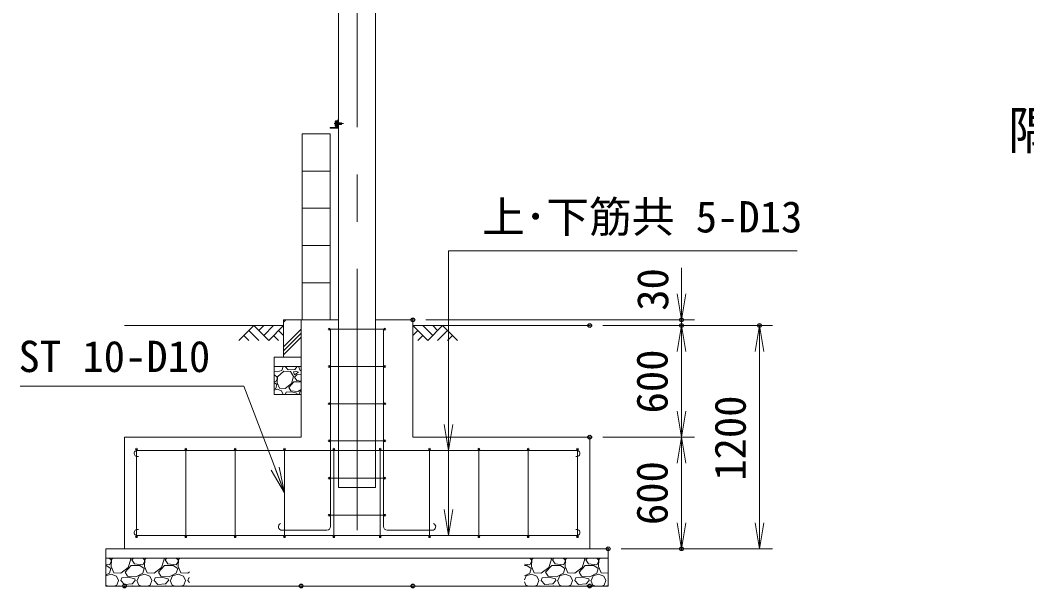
# Model space of a CAD drawing. Units: millimetres at full size. Extents: x -14700 to 14700, y -10395 to 10395.
# Drawn here: x -1340 to 4070, y -6322 to -3271 of the extents above; entities that cross this region are included whole.
import ezdxf
from ezdxf.enums import TextEntityAlignment as Align

# ---------------------------------------------------------------- set-up
doc = ezdxf.new("R2010")
doc.units = ezdxf.units.MM
doc.header["$LTSCALE"] = 40
doc.header["$PDMODE"] = 32
doc.header["$PDSIZE"] = 20
doc.linetypes.add('USER1', pattern=[50.8, 31.75, -6.35, 6.35, -6.35])
for name, color, linetype, lineweight in [('0-0_D-TTL-TXT', 7, 'Continuous', 13), ('0-1_D-STR-DIM', 7, 'Continuous', 13), ('0-2_0', 7, 'Continuous', 18), ('0-4_D-STR3', 3, 'Continuous', 13), ('0-5_D-BGD', 7, 'Continuous', 18), ('0-6_D-STR4', 7, 'Continuous', 18), ('0-7_D-DCR-HCH', 7, 'Continuous', 13), ('0-8_D-STR-TXT', 7, 'Continuous', 13), ('0-9_D-STR1', 1, 'Continuous', 18), ('0-A_D-BMK', 2, 'USER1', 13)]:
    doc.layers.add(name, color=color, linetype=linetype, lineweight=lineweight)
doc.layers.add('0-3_Defpoints', color=253, linetype='Continuous')
doc.styles.add('ＭＳ ゴシック', font='')
doc.styles.get('ＭＳ ゴシック').set_extended_font_data('MS Gothic')

# ---------------------------------------------------------------- blocks, each defined once
blk = doc.blocks.new('_Open')
at = {"layer": '0-2_0'}
blk.add_line((-40, 6.67), (0, 0), dxfattribs=at)
blk.add_lwpolyline([(-40, -6.67), (0, 0), (-40, 0)], dxfattribs=at)

msp = doc.modelspace()

# ---------------------------------------------------------------- linework, layer by layer
at = {"layer": '0-1_D-STR-DIM'}
for p, q in [((2213.51, -4742.36), (2213.51, -4602.36)), ((840.52, -4882.36), (2283.51, -4882.36)), ((1790.52, -4912.36), (2283.51, -4912.36)), ((1790.52, -4912.36), (2283.51, -4912.36)), ((1790.52, -4912.36), (2703.51, -4912.36)), ((2213.51, -4912.36), (2213.51, -4882.36)), ((2213.51, -5512.36), (2213.51, -4912.36)), ((2633.51, -6112.36), (2633.51, -4912.36)), ((2213.51, -5052.36), (2213.51, -5192.36)), ((1790.52, -5512.36), (2283.51, -5512.36)), ((1790.52, -5512.36), (2283.51, -5512.36)), ((2213.51, -5512.36), (2213.51, -6112.36)), ((1890.52, -6112.36), (2283.51, -6112.36)), ((1890.52, -6112.36), (2703.51, -6112.36))]:
    msp.add_line(p, q, dxfattribs=at)
at = {"layer": '0-2_0'}
for p, q in [((175.52, -4882.26), (175.52, -3882.26)), ((325.52, -4882.26), (325.52, -3882.26))]:
    msp.add_line(p, q, dxfattribs=at)
at = {"layer": '0-3_Defpoints'}
for p in [(770.52, -4882.36), (1720.52, -4912.36), (2213.51, -4882.36), (2213.51, -4912.36), (2633.51, -4912.36), (1720.52, -5512.36), (1820.52, -6112.36), (2213.51, -6112.36), (-779.48, -6312.36), (170.52, -6312.36), (770.52, -6312.36), (1720.52, -6312.36)]:
    msp.add_point(p, dxfattribs=at)
at = {"layer": '0-4_D-STR3'}
for p, q in [((353.52, -3815.31), (353.52, -3838.71)), ((355.82, -3815.31), (355.82, -3838.71)), ((366.52, -3812.01), (356.82, -3812.01)), ((366.52, -3814.31), (356.82, -3814.31)), ((366.52, -3839.71), (356.82, -3839.71)), ((359.52, -3819.01), (360.42, -3817.45)), ((359.52, -3819.01), (359.52, -3835.51)), ((359.52, -3835.51), (360.42, -3837.08)), ((360.42, -3817.45), (366.52, -3817.45)), ((360.42, -3822.35), (366.52, -3822.35)), ((360.42, -3832.17), (366.52, -3832.17)), ((360.42, -3837.08), (366.52, -3837.08)), ((366.52, -3812.01), (366.52, -3814.31)), ((366.52, -3817.45), (366.52, -3837.08)), ((366.52, -3839.71), (366.52, -3842.01)), ((370.52, -3822.26), (385.02, -3822.26)), ((370.52, -3823.16), (385.92, -3823.16)), ((370.52, -3831.36), (385.92, -3831.36)), ((370.52, -3832.26), (385.02, -3832.26)), ((385.02, -3822.26), (386.52, -3823.76)), ((386.52, -3823.76), (386.52, -3830.76)), ((366.52, -3842.01), (356.82, -3842.01)), ((620.52, -4932.36), (320.52, -4932.36)), ((328.52, -5992.69), (328.52, -4932.36)), ((470.52, -4932.36), (470.52, -6012.69)), ((612.52, -5992.69), (612.52, -4932.36)), ((620.52, -5132.36), (320.52, -5132.36)), ((620.52, -5332.36), (320.52, -5332.36)), ((620.52, -5532.36), (320.52, -5532.36)), ((-714.48, -6047.36), (-714.48, -5577.36)), ((-714.48, -5583.86), (1655.52, -5583.86)), ((-449.48, -6047.36), (-449.48, -5577.36)), ((-184.48, -6047.36), (-184.48, -5577.36)), ((80.52, -6047.36), (80.52, -5577.36)), ((345.52, -6047.36), (345.52, -5577.36)), ((595.52, -6047.36), (595.52, -5577.36)), ((860.52, -6047.36), (860.52, -5577.36)), ((1125.52, -6047.36), (1125.52, -5577.36)), ((1390.52, -6047.36), (1390.52, -5577.36)), ((1655.52, -6047.36), (1655.52, -5577.36)), ((620.52, -5732.36), (320.52, -5732.36)), ((620.52, -5932.36), (320.52, -5932.36)), ((-714.48, -6040.86), (1655.52, -6040.86)), ((308.52, -6012.69), (65.51, -6012.69)), ((632.52, -6012.69), (875.53, -6012.69))]:
    msp.add_line(p, q, dxfattribs=at)
msp.add_lwpolyline([(385.02, -3822.26), (385.02, -3832.26), (386.52, -3830.76)], dxfattribs=at)
for centre in [(320.52, -4932.36), (620.52, -4932.36), (320.52, -5132.36), (620.52, -5132.36), (320.52, -5332.36), (620.52, -5332.36), (320.52, -5532.36), (620.52, -5532.36), (-714.48, -5577.36), (-449.48, -5577.36), (-184.48, -5577.36), (80.52, -5577.36), (345.52, -5577.36), (595.52, -5577.36), (860.52, -5577.36), (1125.52, -5577.36), (1390.52, -5577.36), (1655.52, -5577.36), (320.52, -5732.36), (620.52, -5732.36), (320.52, -5932.36), (620.52, -5932.36), (-714.48, -6047.36), (-449.48, -6047.36), (-184.48, -6047.36), (80.52, -6047.36), (345.52, -6047.36), (595.52, -6047.36), (860.52, -6047.36), (1125.52, -6047.36), (1390.52, -6047.36), (1655.52, -6047.36)]:
    msp.add_circle(centre, 5, dxfattribs=at)
for centre, radius, start, end in [((356.82, -3815.31), 3.3, 90, 180), ((356.82, -3838.71), 3.3, 180, 270), ((356.82, -3815.31), 1, 90, 180), ((356.82, -3838.71), 1, 180, 270), ((364.01, -3819.9), 4.34, 145.61575, 214.38425), ((375.9, -3827.26), 16.24, 162.41205, 197.58795), ((364.01, -3834.62), 4.34, 145.61575, 214.38425), ((-710.26, -5599.85), 16.55, 104.8143, 289.60849), ((1651.29, -5599.85), 16.55, 250.39151, 75.1857), ((66.33, -5994.03), 18.68, 111.66589, 272.52545), ((308.52, -5992.69), 20, 270, 0), ((632.52, -5992.69), 20, 180, 270), ((874.7, -5994.03), 18.68, 267.47455, 68.33411), ((-710.26, -6024.86), 16.55, 70.39151, 255.1857), ((1651.29, -6024.86), 16.55, 284.8143, 109.60849)]:
    msp.add_arc(centre, radius, start, end, dxfattribs=at)
at = {"layer": '0-5_D-BGD'}
for p, q in [((175.52, -3882.26), (325.52, -3882.26)), ((175.52, -4082.26), (325.52, -4082.26)), ((175.52, -4282.26), (325.52, -4282.26)), ((175.52, -4482.26), (325.52, -4482.26)), ((175.52, -4682.26), (325.52, -4682.26)), ((75.52, -4912.36), (-779.48, -4912.36)), ((370.52, -4882.26), (75.52, -4882.26)), ((1720.52, -4912.36), (770.52, -4912.36))]:
    msp.add_line(p, q, dxfattribs=at)
at = {"layer": '0-6_D-STR4'}
for p, q in [((75.52, -4882.26), (75.52, -5082.26)), ((170.52, -5512.36), (170.52, -4882.36)), ((770.52, -4882.36), (570.52, -4882.36)), ((770.52, -5512.36), (770.52, -4882.36)), ((170.52, -5082.26), (25.52, -5082.26)), ((25.52, -5082.26), (25.52, -5282.26)), ((170.52, -5132.26), (25.52, -5132.26)), ((170.52, -5282.26), (25.52, -5282.26)), ((170.52, -5512.36), (-779.48, -5512.36)), ((-779.48, -6112.36), (-779.48, -5512.36)), ((770.52, -5512.36), (1720.52, -5512.36)), ((1720.52, -6112.36), (1720.52, -5512.36)), ((1820.52, -6112.36), (-879.48, -6112.36)), ((-879.48, -6112.36), (-879.48, -6312.36)), ((1820.52, -6112.36), (1820.52, -6312.36)), ((1820.52, -6162.36), (-879.48, -6162.36)), ((1820.52, -6312.36), (-879.48, -6312.36))]:
    msp.add_line(p, q, dxfattribs=at)
at = {"layer": '0-7_D-DCR-HCH'}
for p, q in [((-84.12, -4912.36), (-163.94, -4992.17)), ((-84.12, -4912.36), (-4.3, -4992.17)), ((-57.51, -4938.96), (-30.91, -4912.36)), ((-30.91, -4965.57), (22.3, -4912.36)), ((-4.3, -4992.17), (75.52, -4912.36)), ((75.52, -4893.92), (87.17, -4882.26)), ((850.33, -4992.17), (770.52, -4912.36)), ((876.94, -4965.57), (823.73, -4912.36)), ((930.15, -4912.36), (850.33, -4992.17)), ((903.69, -4939.1), (876.94, -4912.36)), ((930.15, -4912.36), (1009.97, -4992.17)), ((-137.33, -4965.57), (-110.6, -4992.17)), ((-110.73, -4938.96), (-57.27, -4992.17)), ((22.3, -4965.57), (49.03, -4992.17)), ((48.91, -4938.96), (75.52, -4965.45)), ((75.52, -5026.5), (170.52, -4931.5)), ((75.52, -5048.59), (170.52, -4953.59)), ((75.52, -5070.69), (170.52, -4975.69)), ((797.12, -4938.96), (770.52, -4965.45)), ((823.73, -4965.57), (797, -4992.17)), ((956.76, -4938.96), (903.3, -4992.17)), ((983.36, -4965.57), (956.64, -4992.17)), ((66.7, -5154.06), (74.2, -5133.06)), ((73.83, -5132.26), (74.2, -5133.06)), ((84.7, -5133.06), (85, -5132.26)), ((101.2, -5151.06), (84.7, -5133.06)), ((149.2, -5133.06), (135.7, -5148.06)), ((149.2, -5133.06), (149.04, -5132.26)), ((156.7, -5133.06), (165.7, -5154.06)), ((158.2, -5133.06), (158.54, -5132.26)), ((25.52, -5156.95), (41.2, -5161.56)), ((29.2, -5179.56), (25.52, -5179.01)), ((41.2, -5190.06), (29.2, -5179.56)), ((41.2, -5161.56), (66.7, -5154.06)), ((42.7, -5188.56), (41.2, -5220.06)), ((41.2, -5199.06), (41.2, -5190.06)), ((77.2, -5157.06), (42.7, -5188.56)), ((113.2, -5160.06), (77.2, -5157.06)), ((135.7, -5148.06), (101.2, -5151.06)), ((129.7, -5187.06), (113.2, -5160.06)), ((117.7, -5224.56), (129.7, -5187.06)), ((138.7, -5157.06), (128.2, -5161.56)), ((128.2, -5161.56), (134.2, -5176.56)), ((134.2, -5176.56), (156.7, -5163.06)), ((149.2, -5175.06), (134.2, -5190.06)), ((134.2, -5190.06), (146.2, -5208.06)), ((156.7, -5163.06), (138.7, -5157.06)), ((170.52, -5178.26), (149.2, -5175.06)), ((165.7, -5154.06), (170.52, -5155.48)), ((25.52, -5211.58), (33.7, -5212.56)), ((25.52, -5219.24), (39.7, -5229.06)), ((33.7, -5212.56), (41.2, -5199.06)), ((39.7, -5229.06), (33.7, -5250.06)), ((41.2, -5220.06), (53.2, -5248.56)), ((84.7, -5250.06), (117.7, -5224.56)), ((104.2, -5245.56), (131.2, -5215.56)), ((114.7, -5263.56), (104.2, -5245.56)), ((146.2, -5208.06), (170.52, -5210.98)), ((33.7, -5250.06), (25.52, -5254.34)), ((25.52, -5259.46), (41.2, -5254.56)), ((41.2, -5254.56), (65.2, -5263.56)), ((53.2, -5248.56), (84.7, -5250.06)), ((65.2, -5263.56), (73.83, -5282.26)), ((85, -5282.26), (89.2, -5271.06)), ((117.7, -5268.06), (89.2, -5271.06)), ((152.2, -5266.56), (114.7, -5263.56)), ((147.7, -5275.56), (117.7, -5268.06)), ((149.04, -5282.26), (147.7, -5275.56)), ((170.52, -5256.96), (152.2, -5266.56)), ((158.54, -5282.26), (167.2, -5262.06)), ((167.2, -5262.06), (170.52, -5261.02)), ((-851.59, -6170.94), (-861.41, -6162.36)), ((-842.36, -6162.36), (-849.79, -6169.14)), ((-745.39, -6167.34), (-748.44, -6162.36)), ((-731.4, -6162.36), (-739.99, -6170.94)), ((-671.59, -6170.94), (-681.41, -6162.36)), ((-662.36, -6162.36), (-669.79, -6169.14)), ((-565.39, -6167.34), (-568.44, -6162.36)), ((-551.4, -6162.36), (-559.99, -6170.94)), ((-491.59, -6170.94), (-501.41, -6162.36)), ((-482.36, -6162.36), (-489.79, -6169.14)), ((1408.41, -6170.94), (1398.59, -6162.36)), ((1417.64, -6162.36), (1410.21, -6169.14)), ((1514.61, -6167.34), (1511.56, -6162.36)), ((1528.6, -6162.36), (1520.01, -6170.94)), ((1588.41, -6170.94), (1578.59, -6162.36)), ((1597.64, -6162.36), (1590.21, -6169.14)), ((1694.61, -6167.34), (1691.56, -6162.36)), ((1708.6, -6162.36), (1700.01, -6170.94)), ((1768.41, -6170.94), (1758.59, -6162.36)), ((1777.64, -6162.36), (1770.21, -6169.14)), ((-879.48, -6195.68), (-860.59, -6197.94)), ((-879.48, -6201.54), (-876.79, -6201.54)), ((-876.79, -6201.54), (-853.39, -6217.74)), ((-860.59, -6197.94), (-851.59, -6181.74)), ((-853.39, -6217.74), (-860.59, -6242.94)), ((-849.79, -6169.14), (-851.59, -6206.94)), ((-851.59, -6181.74), (-851.59, -6170.94)), ((-851.59, -6206.94), (-837.19, -6241.14)), ((-775.99, -6237.54), (-743.59, -6201.54)), ((-759.79, -6212.34), (-745.39, -6167.34)), ((-743.59, -6201.54), (-696.79, -6201.54)), ((-739.99, -6170.94), (-725.59, -6192.54)), ((-725.59, -6192.54), (-680.59, -6197.94)), ((-696.79, -6201.54), (-673.39, -6217.74)), ((-680.59, -6197.94), (-671.59, -6181.74)), ((-673.39, -6217.74), (-680.59, -6242.94)), ((-669.79, -6169.14), (-671.59, -6206.94)), ((-671.59, -6181.74), (-671.59, -6170.94)), ((-671.59, -6206.94), (-657.19, -6241.14)), ((-619.39, -6242.94), (-579.79, -6212.34)), ((-595.99, -6237.54), (-563.59, -6201.54)), ((-579.79, -6212.34), (-565.39, -6167.34)), ((-563.59, -6201.54), (-516.79, -6201.54)), ((-559.99, -6170.94), (-545.59, -6192.54)), ((-545.59, -6192.54), (-500.59, -6197.94)), ((-516.79, -6201.54), (-493.39, -6217.74)), ((-500.59, -6197.94), (-491.59, -6181.74)), ((-493.39, -6217.74), (-500.59, -6242.94)), ((-489.79, -6169.14), (-491.59, -6206.94)), ((-491.59, -6181.74), (-491.59, -6170.94)), ((-491.59, -6206.94), (-477.19, -6241.14)), ((1370.52, -6194.48), (1399.41, -6197.94)), ((1370.52, -6201.54), (1383.21, -6201.54)), ((1383.21, -6201.54), (1406.61, -6217.74)), ((1399.41, -6197.94), (1408.41, -6181.74)), ((1406.61, -6217.74), (1399.41, -6242.94)), ((1410.21, -6169.14), (1408.41, -6206.94)), ((1408.41, -6181.74), (1408.41, -6170.94)), ((1408.41, -6206.94), (1422.81, -6241.14)), ((1484.01, -6237.54), (1516.41, -6201.54)), ((1500.21, -6212.34), (1514.61, -6167.34)), ((1516.41, -6201.54), (1563.21, -6201.54)), ((1520.01, -6170.94), (1534.41, -6192.54)), ((1534.41, -6192.54), (1579.41, -6197.94)), ((1563.21, -6201.54), (1586.61, -6217.74)), ((1579.41, -6197.94), (1588.41, -6181.74)), ((1586.61, -6217.74), (1579.41, -6242.94)), ((1590.21, -6169.14), (1588.41, -6206.94)), ((1588.41, -6181.74), (1588.41, -6170.94)), ((1588.41, -6206.94), (1602.81, -6241.14)), ((1640.61, -6242.94), (1680.21, -6212.34)), ((1664.01, -6237.54), (1696.41, -6201.54)), ((1680.21, -6212.34), (1694.61, -6167.34)), ((1696.41, -6201.54), (1743.21, -6201.54)), ((1700.01, -6170.94), (1714.41, -6192.54)), ((1714.41, -6192.54), (1759.41, -6197.94)), ((1743.21, -6201.54), (1766.61, -6217.74)), ((1759.41, -6197.94), (1768.41, -6181.74)), ((1766.61, -6217.74), (1759.41, -6242.94)), ((1770.21, -6169.14), (1768.41, -6206.94)), ((1768.41, -6181.74), (1768.41, -6170.94)), ((1768.41, -6206.94), (1782.81, -6241.14)), ((-860.59, -6242.94), (-879.48, -6252.84)), ((-879.48, -6257.06), (-851.59, -6248.34)), ((-851.59, -6248.34), (-822.79, -6259.14)), ((-822.79, -6259.14), (-811.99, -6282.54)), ((-799.39, -6282.54), (-793.99, -6268.14)), ((-759.79, -6264.54), (-793.99, -6268.14)), ((-763.39, -6259.14), (-775.99, -6237.54)), ((-718.39, -6262.74), (-763.39, -6259.14)), ((-723.79, -6273.54), (-759.79, -6264.54)), ((-721.99, -6282.54), (-723.79, -6273.54)), ((-680.59, -6242.94), (-718.39, -6262.74)), ((-711.19, -6282.54), (-700.39, -6257.34)), ((-700.39, -6257.34), (-671.59, -6248.34)), ((-671.59, -6248.34), (-642.79, -6259.14)), ((-657.19, -6241.14), (-619.39, -6242.94)), ((-642.79, -6259.14), (-631.99, -6282.54)), ((-619.39, -6282.54), (-613.99, -6268.14)), ((-579.79, -6264.54), (-613.99, -6268.14)), ((-583.39, -6259.14), (-595.99, -6237.54)), ((-538.39, -6262.74), (-583.39, -6259.14)), ((-543.79, -6273.54), (-579.79, -6264.54)), ((-541.99, -6282.54), (-543.79, -6273.54)), ((-500.59, -6242.94), (-538.39, -6262.74)), ((-531.19, -6282.54), (-520.39, -6257.34)), ((-520.39, -6257.34), (-491.59, -6248.34)), ((-491.59, -6248.34), (-462.79, -6259.14)), ((-477.19, -6241.14), (-439.39, -6242.94)), ((-462.79, -6259.14), (-451.99, -6282.54)), ((-439.39, -6242.94), (-429.48, -6235.29)), ((-439.39, -6282.54), (-433.99, -6268.14)), ((-429.48, -6267.67), (-433.99, -6268.14)), ((1399.41, -6242.94), (1370.52, -6258.08)), ((1370.52, -6278.56), (1379.61, -6257.34)), ((1379.61, -6257.34), (1408.41, -6248.34)), ((1408.41, -6248.34), (1437.21, -6259.14)), ((1437.21, -6259.14), (1448.01, -6282.54)), ((1460.61, -6282.54), (1466.01, -6268.14)), ((1500.21, -6264.54), (1466.01, -6268.14)), ((1496.61, -6259.14), (1484.01, -6237.54)), ((1541.61, -6262.74), (1496.61, -6259.14)), ((1536.21, -6273.54), (1500.21, -6264.54)), ((1538.01, -6282.54), (1536.21, -6273.54)), ((1579.41, -6242.94), (1541.61, -6262.74)), ((1548.81, -6282.54), (1559.61, -6257.34)), ((1559.61, -6257.34), (1588.41, -6248.34)), ((1588.41, -6248.34), (1617.21, -6259.14)), ((1602.81, -6241.14), (1640.61, -6242.94)), ((1617.21, -6259.14), (1628.01, -6282.54)), ((1640.61, -6282.54), (1646.01, -6268.14)), ((1680.21, -6264.54), (1646.01, -6268.14)), ((1676.61, -6259.14), (1664.01, -6237.54)), ((1721.61, -6262.74), (1676.61, -6259.14)), ((1716.21, -6273.54), (1680.21, -6264.54)), ((1718.01, -6282.54), (1716.21, -6273.54)), ((1759.41, -6242.94), (1721.61, -6262.74)), ((1728.81, -6282.54), (1739.61, -6257.34)), ((1739.61, -6257.34), (1768.41, -6248.34)), ((1768.41, -6248.34), (1797.21, -6259.14)), ((1782.81, -6241.14), (1820.52, -6242.94)), ((1797.21, -6259.14), (1808.01, -6282.54)), ((-879.48, -6308.54), (-866.51, -6312.36)), ((-836.68, -6312.36), (-820.99, -6307.74)), ((-820.99, -6307.74), (-811.99, -6282.54)), ((-808.39, -6311.34), (-809.5, -6312.36)), ((-796.23, -6312.36), (-808.39, -6311.34)), ((-779.59, -6304.14), (-799.39, -6282.54)), ((-738.19, -6300.54), (-779.59, -6304.14)), ((-721.99, -6282.54), (-738.19, -6300.54)), ((-734.59, -6311.34), (-736.96, -6312.36)), ((-731.55, -6312.36), (-734.59, -6311.34)), ((-712.99, -6282.54), (-702.19, -6307.74)), ((-702.19, -6307.74), (-686.51, -6312.36)), ((-656.68, -6312.36), (-640.99, -6307.74)), ((-640.99, -6307.74), (-631.99, -6282.54)), ((-628.39, -6311.34), (-629.5, -6312.36)), ((-616.23, -6312.36), (-628.39, -6311.34)), ((-599.59, -6304.14), (-619.39, -6282.54)), ((-558.19, -6300.54), (-599.59, -6304.14)), ((-541.99, -6282.54), (-558.19, -6300.54)), ((-554.59, -6311.34), (-556.96, -6312.36)), ((-551.55, -6312.36), (-554.59, -6311.34)), ((-532.99, -6282.54), (-522.19, -6307.74)), ((-522.19, -6307.74), (-506.51, -6312.36)), ((-476.68, -6312.36), (-460.99, -6307.74)), ((-460.99, -6307.74), (-451.99, -6282.54)), ((-448.39, -6311.34), (-449.5, -6312.36)), ((-436.23, -6312.36), (-448.39, -6311.34)), ((-429.48, -6293.35), (-439.39, -6282.54)), ((1370.52, -6290.73), (1377.81, -6307.74)), ((1377.81, -6307.74), (1393.49, -6312.36)), ((1423.32, -6312.36), (1439.01, -6307.74)), ((1439.01, -6307.74), (1448.01, -6282.54)), ((1451.61, -6311.34), (1450.5, -6312.36)), ((1463.77, -6312.36), (1451.61, -6311.34)), ((1480.41, -6304.14), (1460.61, -6282.54)), ((1521.81, -6300.54), (1480.41, -6304.14)), ((1538.01, -6282.54), (1521.81, -6300.54)), ((1525.41, -6311.34), (1523.04, -6312.36)), ((1528.45, -6312.36), (1525.41, -6311.34)), ((1547.01, -6282.54), (1557.81, -6307.74)), ((1557.81, -6307.74), (1573.49, -6312.36)), ((1603.32, -6312.36), (1619.01, -6307.74)), ((1619.01, -6307.74), (1628.01, -6282.54)), ((1631.61, -6311.34), (1630.5, -6312.36)), ((1643.77, -6312.36), (1631.61, -6311.34)), ((1660.41, -6304.14), (1640.61, -6282.54)), ((1701.81, -6300.54), (1660.41, -6304.14)), ((1718.01, -6282.54), (1701.81, -6300.54)), ((1705.41, -6311.34), (1703.04, -6312.36)), ((1708.45, -6312.36), (1705.41, -6311.34)), ((1727.01, -6282.54), (1737.81, -6307.74)), ((1737.81, -6307.74), (1753.49, -6312.36)), ((1783.32, -6312.36), (1799.01, -6307.74)), ((1799.01, -6307.74), (1808.01, -6282.54)), ((1811.61, -6311.34), (1810.5, -6312.36)), ((1820.52, -6312.08), (1811.61, -6311.34))]:
    msp.add_line(p, q, dxfattribs=at)
for points in [[(131.2, -5215.56), (170.2, -5215.56), (170.52, -5215.78)], [(-837.19, -6241.14), (-799.39, -6242.94), (-759.79, -6212.34)], [(1422.81, -6241.14), (1460.61, -6242.94), (1500.21, -6212.34)]]:
    msp.add_lwpolyline(points, dxfattribs=at)
at = {"layer": '0-8_D-STR-TXT'}
msp.add_line((962.24, -4587.25), (962.24, -5581.86), dxfattribs=at)
for points in [[(2835.39, -4511.67), (962.24, -4511.67), (962.24, -6038.86)], [(-1339.91, -5237.46), (-138.32, -5237.46), (79.8, -5810.49)]]:
    msp.add_lwpolyline(points, dxfattribs=at)
at = {"layer": '0-9_D-STR1'}
for p, q in [((366.52, -3843.76), (366.52, -3810.26)), ((369.52, -3807.26), (370.52, -3807.26)), ((370.52, -3847.26), (370.52, -3807.26)), ((325.52, -3852.26), (325.52, -3851.26)), ((325.52, -3852.26), (365.52, -3852.26)), ((328.52, -3848.26), (362.02, -3848.26))]:
    msp.add_line(p, q, dxfattribs=at)
msp.add_lwpolyline([(370.52, 4151.27), (370.52, -5782.26), (570.52, -5782.26), (570.52, 4227.74)], dxfattribs=at)
for centre, radius, start, end in [((369.52, -3810.26), 3, 90, 180), ((328.52, -3851.26), 3, 90, 180), ((362.02, -3843.76), 4.5, 270, 0), ((365.52, -3847.26), 5, 270, 0)]:
    msp.add_arc(centre, radius, start, end, dxfattribs=at)
at = {"layer": '0-A_D-BMK'}
for p, q in [((470.52, -5878.26), (470.52, 4186.32)), ((397.42, -3827.26), (347.42, -3827.26))]:
    msp.add_line(p, q, dxfattribs=at)

# ---------------------------------------------------------------- block references
at = {"layer": '0-1_D-STR-DIM', "xscale": 3.5, "yscale": 3.5}
for p, rotation in [((2213.51, -4882.36), 270), ((2213.51, -4912.36), 90), ((2213.51, -4912.36), 90), ((2633.51, -4912.36), 90), ((2213.51, -5512.36), 270), ((2213.51, -5512.36), 90), ((2213.51, -6112.36), 270), ((2633.51, -6112.36), 270)]:
    msp.add_blockref('_Open', p, dxfattribs=dict(at, rotation=rotation))
at = {"layer": '0-8_D-STR-TXT', "xscale": 3.5, "yscale": 3.5}
for p, rotation in [((962.24, -5583.86), 270), ((80.52, -5812.36), 290.83989), ((962.24, -6040.86), 270)]:
    msp.add_blockref('_Open', p, dxfattribs=dict(at, rotation=rotation))

# ---------------------------------------------------------------- texts
at = {"layer": '0-0_D-TTL-TXT', "style": 'ＭＳ ゴシック'}
msp.add_text('隅部施工要領図', height=202.1, dxfattribs=at).set_placement((3967.88, -4024.7), align=Align.BOTTOM_LEFT)
at = {"layer": '0-1_D-STR-DIM', "style": 'ＭＳ ゴシック'}
for s, p in [('30', (2193.46, -4833.05)), ('600', (2189.89, -5384.78)), ('1200', (2609.89, -5746.57)), ('600', (2189.89, -5984.78))]:
    msp.add_text(s, height=168.3, rotation=90, dxfattribs=at).set_placement(p, align=Align.BOTTOM_LEFT)
at = {"layer": '0-8_D-STR-TXT', "style": 'ＭＳ ゴシック'}
for s, p in [('上･下筋共 5-D13', (1143.14, -4462.73)), ('ST 10-D10', (-1348.79, -5212.96))]:
    msp.add_text(s, height=168.3, dxfattribs=at).set_placement(p, align=Align.BOTTOM_LEFT)

doc.saveas('drawing.dxf')
